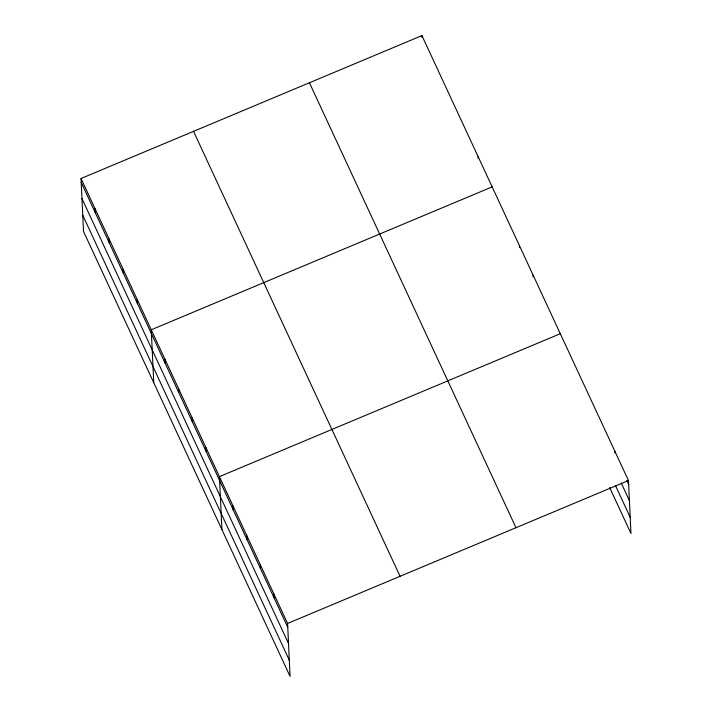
<?xml version="1.0" encoding="UTF-8"?>
<svg xmlns="http://www.w3.org/2000/svg" width="712" height="712" viewBox="0 0 712 712"><rect width="100%" height="100%" fill="white"/><g stroke="black" fill="none" stroke-linecap="round" stroke-linejoin="round"><path stroke-width="1.07" d="M81.034 178.507L287.577 623.463L290.069 676.4L83.526 231.453L81.034 178.507L421.931 35.6L628.473 480.547L630.966 533.493L609.614 487.48M492.152 186.882L151.255 329.79L153.756 382.736M560.308 333.714L219.421 476.622L221.913 529.568M287.577 623.463L628.473 480.547M626.836 480.529L628.652 484.445M621.238 483.012L629.417 500.634M615.666 485.984L630.2 517.304M309.435 82.761L515.977 527.708M193.53 131.346L400.073 576.302M81.213 182.405L287.764 627.352M81.978 198.586L288.52 643.541M82.77 215.264L289.312 660.211M614.839 451.185L614.928 453.135M533.048 274.983L533.137 276.932M519.413 245.613L519.511 247.562M478.108 156.622L478.197 158.571M421.931 35.6L422.02 37.549M273.942 594.093L274.129 597.991M260.316 564.723L260.494 568.621M246.681 535.362L246.868 539.251M233.047 505.992L233.233 509.89M205.786 447.261L205.973 451.15M192.151 417.891L192.338 421.789M178.525 388.53L178.703 392.419M164.89 359.16L165.068 363.058M137.211 299.538L137.398 303.428M123.167 269.278L123.354 273.177M109.123 239.018L109.31 242.917M95.079 208.767L95.257 212.665"/></g></svg>
